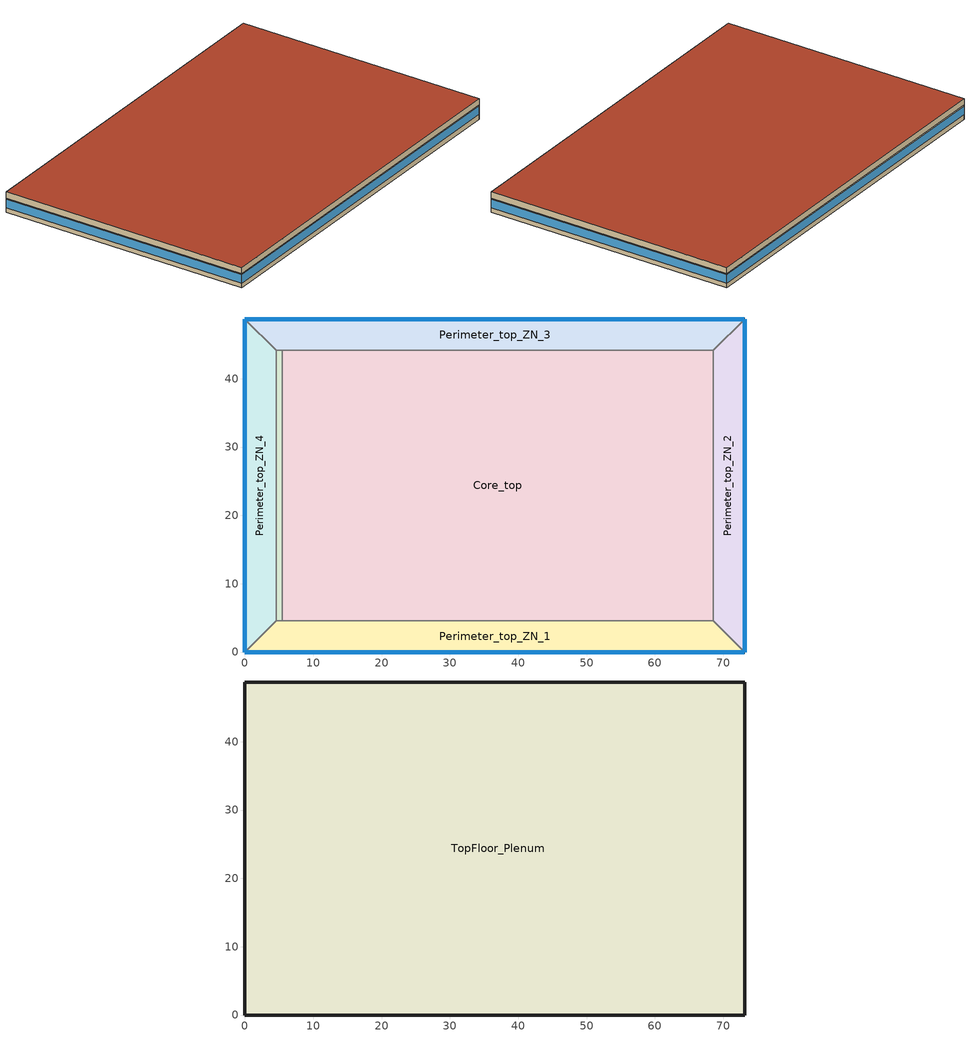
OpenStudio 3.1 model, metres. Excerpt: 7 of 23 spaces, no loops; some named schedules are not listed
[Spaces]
DataCenter_top_ZN_6
 floor adiabatic (Floor Adiabatic construction): 5.49,44.16 5.49,4.57 4.57,4.57 4.57,44.16 z43.6
 wall to Perimeter_top_ZN_4: 4.57,44.16 4.57,4.57 z43.6:46.34
 wall to Core_top: 5.49,4.57 5.49,44.16 z43.6:46.34
 wall to Perimeter_top_ZN_3: 5.49,44.16 4.57,44.16 z43.6:46.34
 wall to Perimeter_top_ZN_1: 4.57,4.57 5.49,4.57 z43.6:46.34
Perimeter_top_ZN_3
 floor adiabatic (Floor Adiabatic construction): 73.11,48.74 68.53,44.16 4.57,44.16 0,48.74 z43.6
 wall outside: 73.11,48.74 0,48.74 z43.6:46.34
 wall to Core_top: 5.49,44.16 68.53,44.16 z43.6:46.34
 wall to Perimeter_top_ZN_2: 68.53,44.16 73.11,48.74 z43.6:46.34
 wall to Perimeter_top_ZN_4: 0,48.74 4.57,44.16 z43.6:46.34
 window: 73.11,48.74 0,48.74 z44.51:46.1
Core_top
 floor adiabatic (Floor Adiabatic construction): 68.53,44.16 68.53,4.57 5.49,4.57 5.49,44.16 z43.6
 wall to Perimeter_top_ZN_1: 5.49,4.57 68.53,4.57 z43.6:46.34
 wall to Perimeter_top_ZN_2: 68.53,4.57 68.53,44.16 z43.6:46.34
Perimeter_top_ZN_2
 floor adiabatic (Floor Adiabatic construction): 73.11,48.74 73.11,0 68.53,4.57 68.53,44.16 z43.6
 wall outside: 73.11,0 73.11,48.74 z43.6:46.34
 wall to Perimeter_top_ZN_1: 68.53,4.57 73.11,0 z43.6:46.34
 window: 73.11,0 73.11,48.74 z44.51:46.1
Perimeter_top_ZN_1
 floor adiabatic (Floor Adiabatic construction): 68.53,4.57 73.11,0 0,0 4.57,4.57 z43.6
 wall outside: 0,0 73.11,0 z43.6:46.34
 wall to Perimeter_top_ZN_4: 4.57,4.57 0,0 z43.6:46.34
 window: 0,0 73.11,0 z44.51:46.1
Perimeter_top_ZN_4
 floor adiabatic (Floor Adiabatic construction): 0,48.74 4.57,44.16 4.57,4.57 0,0 z43.6
 wall outside: 0,48.74 0,0 z43.6:46.34
 window: 0,48.74 0,0 z44.51:46.1
TopFloor_Plenum
 floor to Perimeter_top_ZN_3: 73.11,48.74 68.53,44.16 4.57,44.16 0,48.74 z46.34
 floor to Perimeter_top_ZN_2: 73.11,48.74 73.11,0 68.53,4.57 68.53,44.16 z46.34
 floor to Perimeter_top_ZN_1: 68.53,4.57 73.11,0 0,0 4.57,4.57 z46.34
 floor to Perimeter_top_ZN_4: 0,48.74 4.57,44.16 4.57,4.57 0,0 z46.34
 floor to DataCenter_top_ZN_6: 5.49,44.16 5.49,4.57 4.57,4.57 4.57,44.16 z46.34
 floor to Core_top: 68.53,44.16 68.53,4.57 5.49,4.57 5.49,44.16 z46.34
 wall outside: 0,0 73.11,0 73.11,48.74 0,48.74 0,0 z46.34:47.56
 roof outside: 73.11,0 73.11,48.74 0,48.74 0,0 z47.56
[Building]
-LargeOffice-ASHRAE 169-2013-5A created: 2021-03-07 23:29:53 -0800: North Axis {deg}=0; Default Construction Set=90.1-2010 - LrgOffice - ASHRAE 169-2013-5A; Standards Number of Stories=13; Standards Number of Above Ground Stories=12; Standards Building Type=LargeOffice
[ClimateZones]
Climate Zone Institution Name 1=ASHRAE; Climate Zone Document Name 1=ANSI/ASHRAE Standard 169; Climate Zone Document Year 1=2006; Climate Zone Value 1=5A
[Site]
Buffalo Niagara Intl AP_NY_USA: Latitude {deg}=42.93; Longitude {deg}=-78.73; Time Zone {hr}=-5; Elevation {m}=215; Terrain=City
[Site:WaterMainsTemperature]
Calculation Method=Correlation; Annual Average Outdoor Air Temperature {C}=8.96667; Maximum Difference In Monthly Average Outdoor Air Temperatures {deltaC}=26.2
[SizingPeriod:DesignDay] Barometric Pressure {Pa}=98769; Sky Clearness=0; Rain Indicator=0; Snow Indicator=0; Day of Month=21; Daylight Saving Time Indicator=0; Humidity Indicating Type=Wetbulb; Dry-Bulb Temperature Range Modifier Type=DefaultMultipliers
Name | Maximum Dry-Bulb Temperature {C} | Daily Dry-Bulb Temperature Range {deltaC} | Humidity Indicating Conditions at Maximum Dry-Bulb | Wind Speed {m/s} | Wind Direction {deg} | Month | Day Type | Solar Model Indicator | ASHRAE Taub | ASHRAE Taud
Buffalo.Niagara.Intl.AP_NY_USA Ann Clg .4% Condns DB=>MWB | 30.3 | 9.3 | 21.8 | 5.7 | 240 | 7 | SummerDesignDay | ASHRAETau | 0.462 | 2.001
Buffalo.Niagara.Intl.AP_NY_USA Ann Htg 99.6% Condns DB | -16.3 | 0 | -16.3 | 5.1 | 270 | 1 | WinterDesignDay | ASHRAEClearSky
[Site:GroundTemperature:FCfactorMethod]
January Ground Temperature {C}=9.7; February Ground Temperature {C}=6; March Ground Temperature {C}=-2.2; April Ground Temperature {C}=-3.4; May Ground Temperature {C}=-4.2; June Ground Temperature {C}=2.7; July Ground Temperature {C}=7.5; August Ground Temperature {C}=13.7; September Ground Temperature {C}=18.6; October Ground Temperature {C}=22; November Ground Temperature {C}=20.7; December Ground Temperature {C}=16.5
[Material:NoMass] Thermal Absorptance=0.9; Solar Absorptance=0.7
Name | Roughness | Thermal Resistance {m2-K/W} | Visible Absorptance
CP02 CARPET PAD | VeryRough | 0.21648 | 0.8
Nonres_Floor_Insulation | MediumSmooth | 2.88292 | 0.7
Typical Insulation R-10.94 | Smooth | 1.92744 | 0.7
Typical Carpet Pad | Smooth | 0.21648 | 0.8
Typical Insulation R-8.72 | Smooth | 1.53614 | 0.7
Typical Insulation R-19.72 | Smooth | 3.4722 | 0.7
Typical Insulation R-0.58 | Smooth | 0.101875 | 0.7
Typical Insulation R-1.15 | Smooth | 0.202527 | 0.7
[Material]
Name | Roughness | Thickness {m} | Conductivity {W/m-K} | Density {kg/m3} | Specific Heat {J/kg-K} | Thermal Absorptance | Solar Absorptance | Visible Absorptance
100mm Normalweight concrete floor | MediumSmooth | 0.1016 | 2.31 | 2322 | 832
G01 13mm gypsum board | Smooth | 0.0127 | 0.16 | 800 | 1090 | 0.9 | 0.7 | 0.5
4 in. Normalweight Concrete Floor | MediumRough | 0.1016 | 2.31 | 2322 | 832 | 0.9 | 0.7 | 0.7
1IN Stucco | Smooth | 0.0253 | 0.6918 | 1858 | 837 | 0.9 | 0.7 | 0.92
8IN CONCRETE HW RefBldg | Rough | 0.2032 | 1.311 | 2240 | 836.8 | 0.9 | 0.7 | 0.7
1/2IN Gypsum | Smooth | 0.0127 | 0.16 | 784.9 | 830 | 0.9 | 0.4 | 0.4
Roof Membrane | VeryRough | 0.0095 | 0.16 | 1121.29 | 1460 | 0.9 | 0.7 | 0.7
Metal Roof Surface; F08 Metal surface | Smooth | 0.0008 | 45.28 | 7824 | 500 | 0.9 | 0.7 | 0.7
6 in. Normalweight Concrete Floor | MediumRough | 0.1524 | 2.31 | 2322 | 832 | 0.9 | 0.7 | 0.7
8 in. Concrete Block Basement Wall | MediumRough | 0.2032 | 1.326 | 1842 | 912 | 0.9 | 0.7 | 0.7
G05 25mm wood | MediumSmooth | 0.0254 | 0.15 | 608 | 1630 | 0.9 | 0.5 | 0.5
Acoustic Tile - 1/2 in. | MediumSmooth | 0.0127 | 0.0576335 | 288.332 | 795.492 |  | 0 | 0
Std Wood 6inch | MediumSmooth | 0.15 | 0.12 | 540 | 1210 | 0.9 | 0.7 | 0.7
[Construction]
Floor Adiabatic construction: CP02 CARPET PAD, 100mm Normalweight concrete floor, Nonres_Floor_Insulation
Typical Insulated Exterior Mass Floor R-13.51: Typical Insulation R-10.94, 4 in. Normalweight Concrete Floor, Typical Carpet Pad
Typical Insulated Exterior Mass Wall R-11.11: 1IN Stucco, 8IN CONCRETE HW RefBldg, Typical Insulation R-8.72, 1/2IN Gypsum
Typical IEAD Roof R-20.83: Roof Membrane, Typical Insulation R-19.72, Metal Roof Surface
Typical Interior Floor: 100mm Normalweight concrete floor, CP02 CARPET PAD
Typical Interior Wall: G01 13mm gypsum board, G01 13mm gypsum board
Typical Interior Ceiling: CP02 CARPET PAD, 100mm Normalweight concrete floor
Typical Insulated Carpeted 6in Slab Floor: 6 in. Normalweight Concrete Floor, Typical Carpet Pad
Typical Insulated Basement Mass Wall: 8 in. Concrete Block Basement Wall
U 0.52 SHGC 0.40 Dbl Ref-D Clr 6mm/13mm Air: REF D CLEAR 6MM, AIR 13MM, CLEAR 6MM
Typical Insulated Metal Door R-1.43: F08 Metal surface, Typical Insulation R-0.58
U 0.72 SHGC 0.25 Sgl Ref-B-M Tint 6mm: REF B TINT MID 6MM
Typical Overhead Door R-2.0: Typical Insulation R-1.15
U 1.17 SHGC 0.49 Sgl Ref-D Clr 6mm: REF D CLEAR 6MM
Typical Interior Window: Clear 3mm
Typical Interior Door; Typical Interior Partition: G05 25mm wood
Plenum Acoustical Tile: Acoustic Tile - 1/2 in.
InteriorFurnishings: Std Wood 6inch
[DefaultConstructionSet]
Name | Default Exterior Surface Constructions | Default Interior Surface Constructions | Default Ground Contact Surface Constructions | Default Exterior SubSurface Constructions | Default Interior SubSurface Constructions | Interior Partition Construction
90.1-2010 - LrgOffice - ASHRAE 169-2013-5A | Default Surface Constructions 1 | Default Surface Constructions 2 | Default Surface Constructions 3 | Default Sub Surface Constructions 1 | Default Sub Surface Constructions 2 | Typical Interior Partition
90.1-2010 - LrgOffice - Plenum - ASHRAE 169-2013-5A | Default Surface Constructions 4 | Default Surface Constructions 5 | Default Surface Constructions 6 | Default Sub Surface Constructions 3 | Default Sub Surface Constructions 4
[DefaultSurfaceConstructions]
Name | Floor Construction | Wall Construction | Roof Ceiling Construction
Default Surface Constructions 1 | Typical Insulated Exterior Mass Floor R-13.51 | Typical Insulated Exterior Mass Wall R-11.11 | Typical IEAD Roof R-20.83
Default Surface Constructions 2 | Typical Interior Floor | Typical Interior Wall | Typical Interior Ceiling
Default Surface Constructions 3 | Typical Insulated Carpeted 6in Slab Floor | Typical Insulated Basement Mass Wall
Default Surface Constructions 4; Default Surface Constructions 6
Default Surface Constructions 5 | Plenum Acoustical Tile
[DefaultSubSurfaceConstructions]
Name | Fixed Window Construction | Operable Window Construction | Door Construction | Glass Door Construction | Overhead Door Construction | Skylight Construction | Tubular Daylight Dome Construction | Tubular Daylight Diffuser Construction
Default Sub Surface Constructions 1 | U 0.52 SHGC 0.40 Dbl Ref-D Clr 6mm/13mm Air | U 0.52 SHGC 0.40 Dbl Ref-D Clr 6mm/13mm Air | Typical Insulated Metal Door R-1.43 | U 0.72 SHGC 0.25 Sgl Ref-B-M Tint 6mm | Typical Overhead Door R-2.0 | U 1.17 SHGC 0.49 Sgl Ref-D Clr 6mm | Typical Interior Window | Typical Interior Window
Default Sub Surface Constructions 2 | Typical Interior Window | Typical Interior Window | Typical Interior Door
Default Sub Surface Constructions 3; Default Sub Surface Constructions 4
[WindowMaterial:Glazing] Optical Data Type=SpectralAverage; Infrared Transmittance at Normal Incidence=0; Front Side Infrared Hemispherical Emissivity=0.84; Conductivity {W/m-K}=0.9; Dirt Correction Factor for Solar and Visible Transmittance=1; Solar Diffusing=No
Name | Thickness {m} | Solar Transmittance at Normal Incidence | Front Side Solar Reflectance at Normal Incidence | Back Side Solar Reflectance at Normal Incidence | Visible Transmittance at Normal Incidence | Front Side Visible Reflectance at Normal Incidence | Back Side Visible Reflectance at Normal Incidence | Back Side Infrared Hemispherical Emissivity
REF D CLEAR 6MM | 0.006 | 0.429 | 0.308 | 0.379 | 0.334 | 0.453 | 0.505 | 0.82
CLEAR 6MM | 0.006 | 0.775 | 0.071 | 0.071 | 0.881 | 0.08 | 0.08 | 0.84
REF B TINT MID 6MM | 0.006 | 0.1 | 0.11 | 0.41 | 0.13 | 0.1 | 0.32 | 0.45
Clear 3mm | 0.003 | 0.837 | 0.075 | 0.075 | 0.898 | 0.081 | 0.081 | 0.84
[WindowMaterial:Gas]
AIR 13MM: Gas Type=Air; Thickness {m}=0.0127
[Space]
Name | Space Type | Building Story | Thermal Zone | Part of Total Floor Area
DataCenter_top_ZN_6 | Office OfficeLarge Data Center | Building Story 3 | DataCenter_top_ZN_6 ZN
Perimeter_top_ZN_3 | Office WholeBuilding - Lg Office | Building Story 3 | Perimeter_top_ZN_3 ZN | Yes
Core_top | Office WholeBuilding - Lg Office | Building Story 3 | Core_top ZN | Yes
Perimeter_top_ZN_2 | Office WholeBuilding - Lg Office | Building Story 3 | Perimeter_top_ZN_2 ZN | Yes
Perimeter_top_ZN_1 | Office WholeBuilding - Lg Office | Building Story 3 | Perimeter_top_ZN_1 ZN | Yes
TopFloor_Plenum | Plenum |  | TopFloor_Plenum ZN | No
Perimeter_top_ZN_4 | Office WholeBuilding - Lg Office | Building Story 3 | Perimeter_top_ZN_4 ZN | Yes
[BuildingStory]
Building Story 3: Nominal Z Coordinate {m}=43.5952
[SpaceType]
Name | Default Schedule Set | Design Specification Outdoor Air Object | Standards Building Type | Standards Space Type | Default Construction Set
Office WholeBuilding - Lg Office | Office WholeBuilding - Lg Office Schedule Set | Office WholeBuilding - Lg Office Ventilation | Office | WholeBuilding - Lg Office
Office OfficeLarge Data Center | Office OfficeLarge Data Center Schedule Set | Office OfficeLarge Data Center Ventilation | Office | OfficeLarge Data Center
Plenum | Plenum Schedule Set |  |  | Plenum | 90.1-2010 - LrgOffice - Plenum - ASHRAE 169-2013-5A
[Lights:Definition] Design Level Calculation Method=Watts/Area; Watts per Space Floor Area {W/m2}=9.68752; Fraction Radiant=0.7; Fraction Visible=0.2; Return Air Fraction=0
Office OfficeLarge Data Center Lights Definition; Office WholeBuilding - Lg Office Lights Definition
[Lights] Fraction Replaceable=1
Name | Lights Definition | Space or SpaceType
Office OfficeLarge Data Center Lights | Office OfficeLarge Data Center Lights Definition | Office OfficeLarge Data Center
Office WholeBuilding - Lg Office Lights | Office WholeBuilding - Lg Office Lights Definition | Office WholeBuilding - Lg Office
[ElectricEquipment:Definition] Design Level Calculation Method=Watts/Area; Fraction Latent=0; Fraction Radiant=0.5; Fraction Lost=0
Name | Watts per Space Floor Area {W/m2}
Office OfficeLarge Data Center Elec Equip Definition | 215.278
Office WholeBuilding - Lg Office Elec Equip Definition | 8.07007
[ElectricEquipment]
Name | Electric Equipment Definition | Space or SpaceType
Office OfficeLarge Data Center Elec Equip | Office OfficeLarge Data Center Elec Equip Definition | Office OfficeLarge Data Center
Office WholeBuilding - Lg Office Elec Equip | Office WholeBuilding - Lg Office Elec Equip Definition | Office WholeBuilding - Lg Office
[DesignSpecification:OutdoorAir]
Name | Outdoor Air Flow per Person {m3/s-person} | Outdoor Air Flow per Floor Area {m3/s-m2} | Outdoor Air Flow Air Changes per Hour {1/hr} | Outdoor Air Method
Office OfficeLarge Data Center Ventilation | 0 | 0 | 0
Office WholeBuilding - Lg Office Ventilation |  | 0.0004318 |  | Sum
[DefaultScheduleSet]
Name | Lighting Schedule | Electric Equipment Schedule | Number of People Schedule | People Activity Level Schedule | Infiltration Schedule
Office OfficeLarge Data Center Schedule Set | OfficeLarge BLDG_LIGHT_SCH_2010 | DataCenter_EQUIP_SCH
Office WholeBuilding - Lg Office Schedule Set | OfficeLarge BLDG_LIGHT_SCH | OfficeLarge BLDG_EQUIP_SCH | OfficeLarge BLDG_OCC_SCH | OfficeLarge ACTIVITY_SCH | OfficeLarge INFIL_SCH_PNNL
Plenum Schedule Set
[ThermostatSetpoint:DualSetpoint]
Name | Heating Setpoint Temperature Schedule | Cooling Setpoint Temperature Schedule
Office WholeBuilding - Lg Office Thermostat 4; Office WholeBuilding - Lg Office Thermostat 13; Office WholeBuilding - Lg Office Thermostat 14; Office WholeBuilding - Lg Office Thermostat 15; Office WholeBuilding - Lg Office Thermostat 16 | OfficeLarge HTGSETP_SCH_YES_OPTIMUM | OfficeLarge CLGSETP_SCH_NO_SETBACK
Office OfficeLarge Data Center Thermostat 3 | OfficeLarge HTGSETP_DC_SCH | OfficeLarge CLGSETP_DC_SCH
Plenum Thermostat 3
[People:Definition]
Office WholeBuilding - Lg Office People Definition: Number of People Calculation Method=People/Area; People per Space Floor Area {person/m2}=0.0538196; Fraction Radiant=0.3
[People]
Office WholeBuilding - Lg Office People: People Definition=Office WholeBuilding - Lg Office People Definition; Space or SpaceType=Office WholeBuilding - Lg Office; Work Efficiency Schedule=Work Efficiency Schedule; Clothing Insulation Schedule=Clothing Schedule; Air Velocity Schedule=Air Velocity Schedule; Multiplier=1
[SpaceInfiltration:DesignFlowRate] Schedule=OfficeLarge INFIL_SCH_PNNL; Design Flow Rate Calculation Method=Flow/ExteriorArea; Constant Term Coefficient=0; Temperature Term Coefficient=0; Velocity Term Coefficient=0.224; Velocity Squared Term Coefficient=0
Name | Space or SpaceType | Flow per Exterior Surface Area {m3/s-m2}
Perimeter_top_ZN_1 Infiltration | Perimeter_top_ZN_1 | 0.000569573
Perimeter_top_ZN_2 Infiltration | Perimeter_top_ZN_2 | 0.000569573
Perimeter_top_ZN_3 Infiltration | Perimeter_top_ZN_3 | 0.000569573
Perimeter_top_ZN_4 Infiltration | Perimeter_top_ZN_4 | 0.000569573
TopFloor_Plenum Infiltration | TopFloor_Plenum | 4.38381e-05
[ThermalZone] Use Ideal Air Loads=No
Name | Thermostat | Primary Daylighting Control | Fraction of Zone Controlled by Primary Daylighting Control | Secondary Daylighting Control | Fraction of Zone Controlled by Secondary Daylighting Control
Core_top ZN | Office WholeBuilding - Lg Office Thermostat 4
DataCenter_top_ZN_6 ZN | Office OfficeLarge Data Center Thermostat 3
Perimeter_top_ZN_1 ZN | Office WholeBuilding - Lg Office Thermostat 13 | Perimeter_top_ZN_1 Daylt Sensor 1 | 0.05 | Perimeter_top_ZN_1 Daylt Sensor 2 | 0.51
Perimeter_top_ZN_2 ZN | Office WholeBuilding - Lg Office Thermostat 14 | Perimeter_top_ZN_2 Daylt Sensor 1 | 0.49 | Perimeter_top_ZN_2 Daylt Sensor 2 | 0.08
Perimeter_top_ZN_3 ZN | Office WholeBuilding - Lg Office Thermostat 15 | Perimeter_top_ZN_3 Daylt Sensor 1 | 0.51 | Perimeter_top_ZN_3 Daylt Sensor 2 | 0.05
Perimeter_top_ZN_4 ZN | Office WholeBuilding - Lg Office Thermostat 16 | Perimeter_top_ZN_4 Daylt Sensor 1 | 0.49 | Perimeter_top_ZN_4 Daylt Sensor 2 | 0.08
TopFloor_Plenum ZN | Plenum Thermostat 3
[Sizing:Zone] Zone Cooling Design Supply Air Temperature Input Method=SupplyAirTemperature; Zone Cooling Design Supply Air Temperature {C}=14; Zone Cooling Design Supply Air Temperature Difference {deltaC}=11.11; Zone Heating Design Supply Air Temperature Input Method=SupplyAirTemperature; Zone Heating Design Supply Air Temperature {C}=40; Zone Heating Design Supply Air Temperature Difference {deltaC}=11.11; Zone Cooling Design Supply Air Humidity Ratio {kg-H2O/kg-air}=0.0085; Zone Heating Design Supply Air Humidity Ratio {kg-H2O/kg-air}=0.008; Cooling Design Air Flow Method=DesignDay; Heating Design Air Flow Method=DesignDay; Account for Dedicated Outdoor Air System=No; Dedicated Outdoor Air System Control Strategy=NeutralSupplyAir; Dedicated Outdoor Air Low Setpoint Temperature for Design {C}=autosize; Dedicated Outdoor Air High Setpoint Temperature for Design {C}=autosize
GroundFloor_Plenum ZN; MidFloor_Plenum ZN; TopFloor_Plenum ZN
[AvailabilityManager:NightCycle] Applicability Schedule=Always On Discrete; Control Type=CycleOnAny; Thermostat Tolerance {deltaC}=1
Name | Cycling Run Time {s}
Availability Manager Night Cycle 1; Availability Manager Night Cycle 2; Availability Manager Night Cycle 3 | 1800
Availability Manager Night Cycle 4; Availability Manager Night Cycle 5; Availability Manager Night Cycle 6; Availability Manager Night Cycle 7; Availability Manager Night Cycle 8 | 3600
[AirLoopHVAC:ReturnPlenum]
Name | ThermalZone
Air Loop HVAC Return Plenum 1 | GroundFloor_Plenum ZN
Air Loop HVAC Return Plenum 2 | MidFloor_Plenum ZN
Air Loop HVAC Return Plenum 3 | TopFloor_Plenum ZN
[EnergyManagementSystem:Sensor]
Name | Output Variable or Output Meter | Output Variable or Output Meter Index Key
Facility_Int_LTG | InteriorLights:Electricity
OAT; OAT_1; OAT_2; OAT_3 | Site Outdoor Air Drybulb Temperature | Environment
[EnergyManagementSystem:Program]
Transformer_Load_Prog: SET Wired_LTG = Facility_Int_LTG*0.0281
DataCenterbasementZN6ZNPSZACDataCenterOptimumStartProg0: IF DaylightSavings==0 && DayOfWeek>1 && Hour==5 && OAT<23.9 && OAT>1.7; SET DataCenterbasementZN6ZNPSZACDataCenterClgSch0 = 29.4; SET DataCenterbasementZN6ZNPSZACDataCenterHtgSch0 = 15.6; ELSEIF DaylightSavings==0 && DayOfWeek==1 && Hour==7 && OAT<23.9 && OAT>1.7; SET DataCenterbasementZN6ZNPSZACDataCenterClgSch0 = 29.4; SET DataCenterbasementZN6ZNPSZACDataCenterHtgSch0 = 15.6; ELSEIF DaylightSavings==1 && DayOfWeek>1 && Hour==4 && OAT<23.9 && OAT>1.7; SET DataCenterbasementZN6ZNPSZACDataCenterClgSch0 = 29.4; SET DataCenterbasementZN6ZNPSZACDataCenterHtgSch0 = 15.6; ELSEIF DaylightSavings==1 && DayOfWeek==1 && Hour==6 && OAT<23.9 && OAT>1.7; SET DataCenterbasementZN6ZNPSZACDataCenterClgSch0 = 29.4; SET DataCenterbasementZN6ZNPSZACDataCenterHtgSch0 = 15.6; ELSE; SET DataCenterbasementZN6ZNPSZACDataCenterClgSch0 = NULL; SET DataCenterbasementZN6ZNPSZACDataCenterHtgSch0 = NULL; ENDIF
VAVbotWITHREHEATOptimumStartProg0: IF DaylightSavings==0 && DayOfWeek>1 && Hour==5 && OAT_1<23.9 && OAT_1>1.7; SET VAVbotWITHREHEATClgSch0 = 29.4; SET VAVbotWITHREHEATHtgSch0 = 15.6; ELSEIF DaylightSavings==0 && DayOfWeek==1 && Hour==7 && OAT_1<23.9 && OAT_1>1.7; SET VAVbotWITHREHEATClgSch0 = 29.4; SET VAVbotWITHREHEATHtgSch0 = 15.6; ELSEIF DaylightSavings==1 && DayOfWeek>1 && Hour==4 && OAT_1<23.9 && OAT_1>1.7; SET VAVbotWITHREHEATClgSch0 = 29.4; SET VAVbotWITHREHEATHtgSch0 = 15.6; ELSEIF DaylightSavings==1 && DayOfWeek==1 && Hour==6 && OAT_1<23.9 && OAT_1>1.7; SET VAVbotWITHREHEATClgSch0 = 29.4; SET VAVbotWITHREHEATHtgSch0 = 15.6; ELSE; SET VAVbotWITHREHEATClgSch0 = NULL; SET VAVbotWITHREHEATHtgSch0 = NULL; ENDIF
[InternalMass:Definition]
Internal Mass Definition 1: Construction=InteriorFurnishings; Design Level Calculation Method=SurfaceArea/Area; Surface Area per Space Floor Area=2
[InternalMass] Internal Mass Definition=Internal Mass Definition 1; Multiplier=1
Name | Space or SpaceType
DataCenter_top_ZN_6 Mass | DataCenter_top_ZN_6
Perimeter_top_ZN_3 Mass | Perimeter_top_ZN_3
Core_top Mass | Core_top
Perimeter_top_ZN_2 Mass | Perimeter_top_ZN_2
Perimeter_top_ZN_1 Mass | Perimeter_top_ZN_1
TopFloor_Plenum Mass | TopFloor_Plenum
Perimeter_top_ZN_4 Mass | Perimeter_top_ZN_4
[Exterior:Lights:Definition]
Name | Design Level {W}
Occ Sensing Exterior Lights Def | 43301.5
NonDimming Exterior Lights Def | 12979.2
[Exterior:Lights] Control Option=AstronomicalClock
Name | Exterior Lights Definition | Schedule
Occ Sensing Exterior Lights Def | Occ Sensing Exterior Lights Def | OfficeLarge Exterior_lighting_schedule_b
NonDimming Exterior Lights Def | NonDimming Exterior Lights Def | OfficeLarge Exterior_lighting_schedule_a
[Exterior:FuelEquipment:Definition]
Name | Design Level {W}
Fuel equipment 1 Def | 244444
Fuel equipment 2 Def | 1270.8
[Exterior:FuelEquipment] Fuel Use Type=Electricity
Name | Exterior Fuel Equipment Definition | Schedule
Fuel equipment 1 | Fuel equipment 1 Def | Large Office BLDG ELEVATORS
Fuel equipment 2 | Fuel equipment 2 Def | OfficeLarge ELEV_LIGHT_FAN_SCH_ADD_DF
[Daylighting:Control] Position Z-Coordinate {m}=34.29; Lighting Control Type=Stepped; Minimum Input Power Fraction for Continuous Dimming Control=0.3; Minimum Light Output Fraction for Continuous Dimming Control=0.2; Number of Stepped Control Steps=3; Probability Lighting will be Reset When Needed in Manual Stepped Control=1; Maximum Allowable Discomfort Glare Index=22
Name | Space | Position X-Coordinate {m} | Position Y-Coordinate {m} | Illuminance Setpoint {lux}
Perimeter_top_ZN_1 Daylt Sensor 1 | Perimeter_top_ZN_1 | 3.1242 | 1.6764 | 500
Perimeter_top_ZN_2 Daylt Sensor 1 | Perimeter_top_ZN_2 | 71.4308 | 24.3691 | 500
Perimeter_top_ZN_3 Daylt Sensor 1 | Perimeter_top_ZN_3 | 36.5536 | 47.0617 | 500
Perimeter_top_ZN_4 Daylt Sensor 1 | Perimeter_top_ZN_4 | 1.6764 | 24.3691 | 500
Perimeter_top_ZN_3 Daylt Sensor 2 | Perimeter_top_ZN_3 | 70.0034 | 47.0617 | 375
Perimeter_top_ZN_2 Daylt Sensor 2 | Perimeter_top_ZN_2 | 71.4308 | 3.1242 | 375
Perimeter_top_ZN_1 Daylt Sensor 2 | Perimeter_top_ZN_1 | 36.5536 | 1.6764 | 375
Perimeter_top_ZN_4 Daylt Sensor 2 | Perimeter_top_ZN_4 | 1.6764 | 45.6194 | 375
